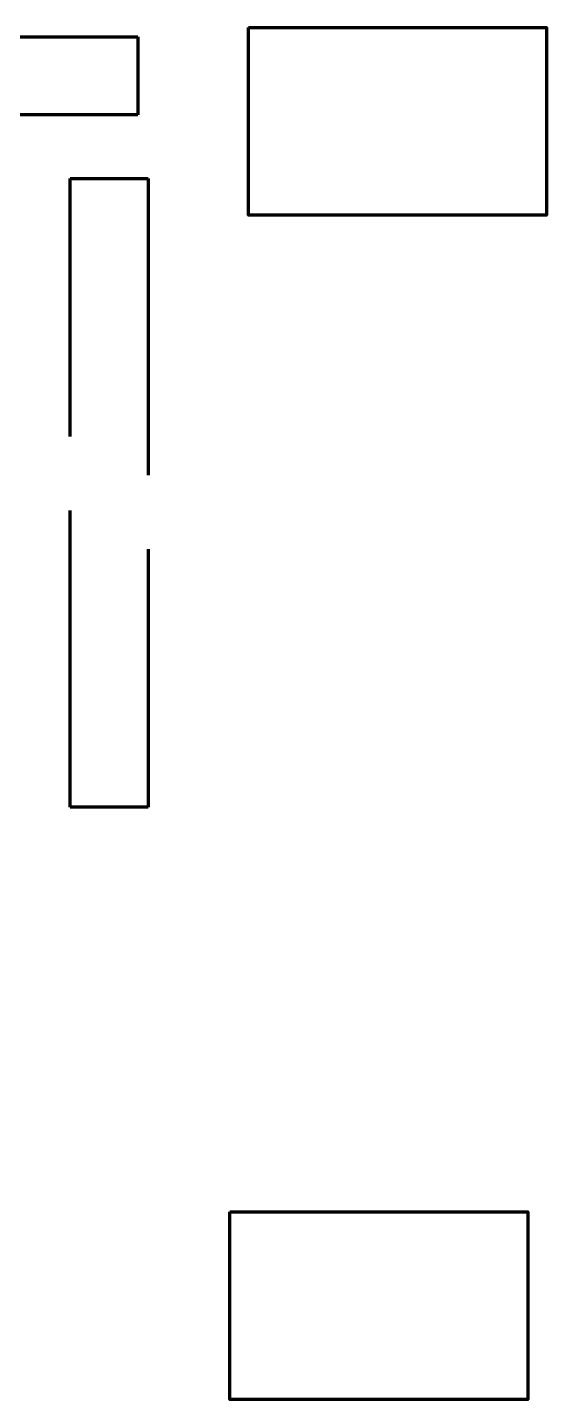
# Model space of a CAD drawing. Header units: centimetres. Extents: x -377814 to 22192, y -2203 to 213441.
# Drawn here: x 12319 to 12852, y -2147 to -736 of the extents above; entities that cross this region are included whole.
import ezdxf

# ---------------------------------------------------------------- set-up
doc = ezdxf.new("R2010")
doc.units = ezdxf.units.CM
doc.header["$LTSCALE"] = 25.4
doc.linetypes.add('ACAD_ISO02W100', pattern=[15, 12, -3])
doc.layers.get('0').update_dxf_attribs({"color": 200})
doc.layers.add('Area circulacion', color=90, linetype='ACAD_ISO02W100')

msp = doc.modelspace()

# ---------------------------------------------------------------- linework, layer by layer
at = {"lineweight": 100}
for points in [[(12546, -736.1), (12852.5, -736.1), (12852.5, -929.2), (12546, -929.2)], [(12526.6, -1953.5), (12833.1, -1953.5), (12833.1, -2146.5), (12526.6, -2146.5)]]:
    msp.add_lwpolyline(points, close=True, dxfattribs=at)
at = {"layer": 'Area circulacion', "lineweight": 100}
for p, q in [((11786.3, -745.8), (12432.3, -745.8)), ((12432.3, -745.8), (12432.3, -825.8)), ((12432.3, -825.8), (11786.3, -825.8)), ((12362.7, -1537.5), (12362.7, -891.4)), ((12362.7, -891.4), (12442.7, -891.4)), ((12442.7, -891.4), (12442.7, -1537.5)), ((12442.7, -1537.5), (12362.7, -1537.5))]:
    msp.add_line(p, q, dxfattribs=at)

doc.saveas('drawing.dxf')
